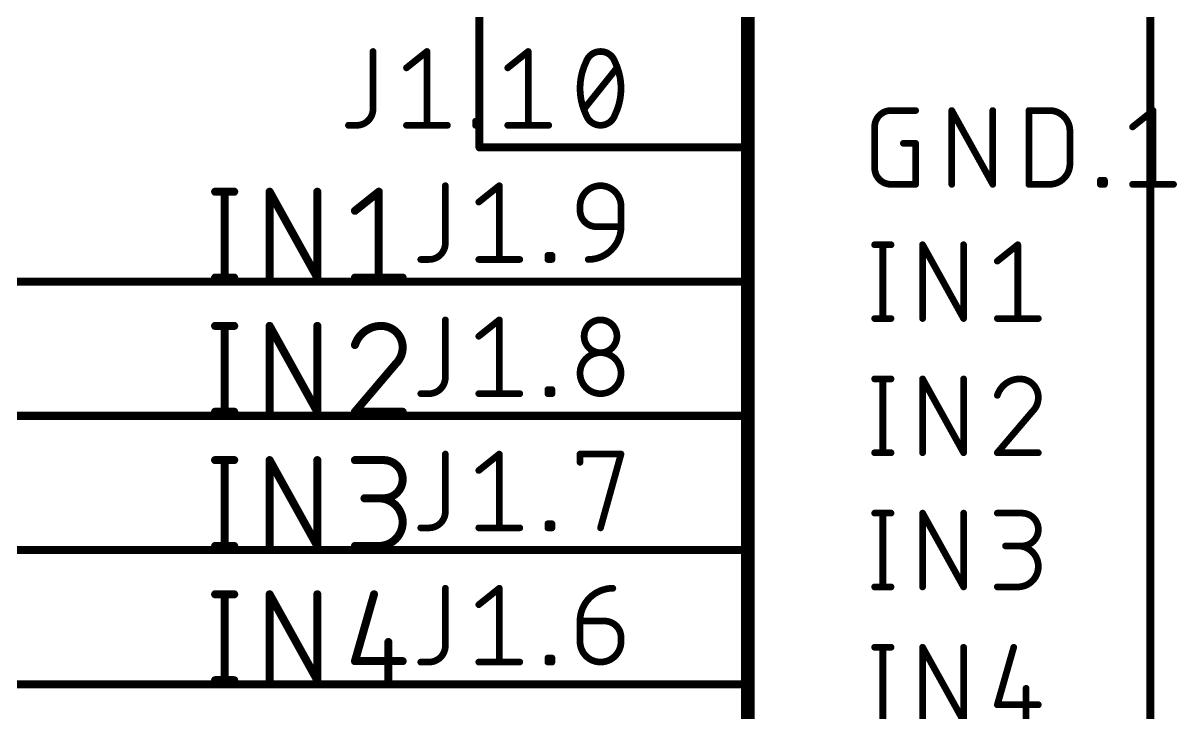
# Model space of a CAD drawing. Extents: x 0 to 389, y 0 to 264.
# Drawn here: x 338.07 to 359.91, y 173.45 to 186.5 of the extents above; entities that cross this region are included whole.
import ezdxf

# ---------------------------------------------------------------- set-up
doc = ezdxf.new("R2010")
doc.units = 0
for name, color, linetype in [('91', 122, 'CONTINUOUS'), ('94', 12, 'CONTINUOUS'), ('95', 251, 'CONTINUOUS')]:
    doc.layers.add(name, color=color, linetype=linetype)

msp = doc.modelspace()

# ---------------------------------------------------------------- linework, layer by layer
at = {"layer": '91', "const_width": 0.1524}
for points in [[(359.41, 161.29), (359.41, 223.52)], [(346.71, 184.15), (346.71, 219.71)], [(336.55, 181.61), (346.71, 181.61)], [(336.55, 179.07), (346.71, 179.07)], [(346.71, 176.53), (336.55, 176.53)], [(336.55, 173.99), (346.71, 173.99)]]:
    msp.add_lwpolyline(points, dxfattribs=at)
at = {"layer": '91', "const_width": 0.0762}
for points in [[(346.6719, 184.15, 1), (346.7481, 184.15)], [(346.71, 181.5719, 1), (346.71, 181.6481)], [(346.71, 179.0319, 1), (346.71, 179.1081)], [(346.71, 176.4919, 1), (346.71, 176.5681)], [(346.71, 173.9519, 1), (346.71, 174.0281)]]:
    msp.add_lwpolyline(points, format="xyb", dxfattribs=at)
at = {"layer": '94'}
for points, const_width in [([(351.79, 95.25), (351.79, 247.65)], 0.254), ([(346.71, 184.15), (351.79, 184.15)], 0.1524), ([(346.71, 181.61), (351.79, 181.61)], 0.1524), ([(346.71, 179.07), (351.79, 179.07)], 0.1524), ([(346.71, 176.53), (351.79, 176.53)], 0.1524), ([(346.71, 173.99), (351.79, 173.99)], 0.1524)]:
    msp.add_lwpolyline(points, dxfattribs=dict(at, const_width=const_width))
at = {"layer": '94', "const_width": 0.0762}
for points in [[(346.71, 184.1881, 1), (346.71, 184.1119)], [(351.79, 184.1119, 1), (351.79, 184.1881)], [(346.71, 181.6481, 1), (346.71, 181.5719)], [(351.79, 181.5719, 1), (351.79, 181.6481)], [(346.71, 179.1081, 1), (346.71, 179.0319)], [(351.79, 179.0319, 1), (351.79, 179.1081)], [(346.71, 176.5681, 1), (346.71, 176.4919)], [(351.79, 176.4919, 1), (351.79, 176.5681)], [(346.71, 174.0281, 1), (346.71, 173.9519)], [(351.79, 173.9519, 1), (351.79, 174.0281)]]:
    msp.add_lwpolyline(points, format="xyb", dxfattribs=at)
at = {"layer": '95'}
for points, const_width in [([(344.6956, 185.9661), (344.6956, 184.8795)], 0.127), ([(345.3283, 185.6557), (345.7164, 185.9661)], 0.127), ([(345.7164, 185.9661), (345.7164, 184.5691)], 0.127), ([(347.2447, 185.6557), (347.6328, 185.9661)], 0.127), ([(347.6328, 185.9661), (347.6328, 184.5691)], 0.127), ([(348.6912, 184.8795), (349.3121, 185.6557)], 0.127), ([(354.5007, 184.8485), (354.9664, 184.8485)], 0.127), ([(355.6504, 183.4515), (355.6504, 184.8485)], 0.127), ([(355.6504, 184.8485), (356.4265, 183.4515)], 0.127), ([(356.4265, 183.4515), (356.4265, 184.8485)], 0.127), ([(357.1105, 183.4515), (357.1105, 184.8485)], 0.127), ([(357.1105, 184.8485), (357.4986, 184.8485)], 0.127), ([(359.0725, 184.5381), (359.4606, 184.8485)], 0.127), ([(359.4606, 184.8485), (359.4606, 183.4515)], 0.127), ([(344.3851, 184.5691), (344.2299, 184.5691)], 0.127), ([(345.3283, 184.5691), (346.1045, 184.5691)], 0.127), ([(346.6358, 184.5691), (346.6358, 184.6467)], 0.127), ([(346.6358, 184.6467), (346.7134, 184.6467)], 0.127), ([(346.7134, 184.5691), (346.6358, 184.5691)], 0.127), ([(346.7134, 184.6467), (346.7134, 184.5691)], 0.127), ([(347.2447, 184.5691), (348.0208, 184.5691)], 0.127), ([(354.1903, 183.7619), (354.1903, 184.5381)], 0.127), ([(357.8866, 184.4604), (357.8866, 183.8396)], 0.127), ([(354.7336, 184.2276), (354.9664, 184.2276)], 0.127), ([(354.9664, 184.2276), (354.9664, 183.4515)], 0.127), ([(346.0644, 183.4261), (346.0644, 182.3395)], 0.127), ([(346.6972, 183.1157), (347.0853, 183.4261)], 0.127), ([(347.0853, 183.4261), (347.0853, 182.0291)], 0.127), ([(354.9664, 183.4515), (354.5007, 183.4515)], 0.127), ([(357.4986, 183.4515), (357.1105, 183.4515)], 0.127), ([(358.4636, 183.4515), (358.4636, 183.5291)], 0.127), ([(358.4636, 183.5291), (358.5412, 183.5291)], 0.127), ([(358.5412, 183.4515), (358.4636, 183.4515)], 0.127), ([(358.5412, 183.5291), (358.5412, 183.4515)], 0.127), ([(359.0725, 183.4515), (359.8487, 183.4515)], 0.127), ([(341.7062, 183.3118), (342.0674, 183.3118)], 0.1524), ([(341.8868, 183.3118), (341.8868, 181.6862)], 0.1524), ([(342.7379, 181.6862), (342.7379, 183.3118)], 0.1524), ([(342.7379, 183.3118), (343.641, 181.6862)], 0.1524), ([(343.641, 181.6862), (343.641, 183.3118)], 0.1524), ([(344.3531, 182.9506), (344.8047, 183.3118)], 0.1524), ([(344.8047, 183.3118), (344.8047, 181.6862)], 0.1524), ([(348.6136, 182.9604), (348.6136, 183.038)], 0.127), ([(349.3897, 183.038), (349.3897, 182.65)], 0.127), ([(349.3897, 182.65), (348.924, 182.65)], 0.127), ([(348.0046, 182.0291), (348.0046, 182.1067)], 0.127), ([(348.0046, 182.1067), (348.0823, 182.1067)], 0.127), ([(348.0823, 182.1067), (348.0823, 182.0291)], 0.127), ([(354.1903, 182.3085), (354.5007, 182.3085)], 0.127), ([(354.3455, 182.3085), (354.3455, 180.9115)], 0.127), ([(355.0982, 180.9115), (355.0982, 182.3085)], 0.127), ([(355.0982, 182.3085), (355.8743, 180.9115)], 0.127), ([(355.8743, 180.9115), (355.8743, 182.3085)], 0.127), ([(356.5127, 181.9981), (356.9007, 182.3085)], 0.127), ([(356.9007, 182.3085), (356.9007, 180.9115)], 0.127), ([(345.754, 182.0291), (345.5988, 182.0291)], 0.127), ([(346.6972, 182.0291), (347.4733, 182.0291)], 0.127), ([(348.0823, 182.0291), (348.0046, 182.0291)], 0.127), ([(341.7062, 181.6862), (342.0674, 181.6862)], 0.1524), ([(344.3531, 181.6862), (345.2562, 181.6862)], 0.1524), ([(341.7062, 180.7718), (342.0674, 180.7718)], 0.1524), ([(341.8868, 180.7718), (341.8868, 179.1462)], 0.1524), ([(342.7379, 179.1462), (342.7379, 180.7718)], 0.1524), ([(342.7379, 180.7718), (343.641, 179.1462)], 0.1524), ([(343.641, 179.1462), (343.641, 180.7718)], 0.1524), ([(346.0644, 180.8861), (346.0644, 179.7995)], 0.127), ([(346.6972, 180.5757), (347.0853, 180.8861)], 0.127), ([(347.0853, 180.8861), (347.0853, 179.4891)], 0.127), ([(354.1903, 180.9115), (354.5007, 180.9115)], 0.127), ([(356.5127, 180.9115), (357.2888, 180.9115)], 0.127), ([(345.1207, 180.0493), (344.3531, 179.1462)], 0.1524), ([(354.1903, 179.7685), (354.5007, 179.7685)], 0.127), ([(354.3455, 179.7685), (354.3455, 178.3715)], 0.127), ([(355.0982, 178.3715), (355.0982, 179.7685)], 0.127), ([(355.0982, 179.7685), (355.8743, 178.3715)], 0.127), ([(355.8743, 178.3715), (355.8743, 179.7685)], 0.127), ([(345.754, 179.4891), (345.5988, 179.4891)], 0.127), ([(346.6972, 179.4891), (347.4733, 179.4891)], 0.127), ([(348.0046, 179.4891), (348.0046, 179.5667)], 0.127), ([(348.0046, 179.5667), (348.0823, 179.5667)], 0.127), ([(348.0823, 179.4891), (348.0046, 179.4891)], 0.127), ([(348.0823, 179.5667), (348.0823, 179.4891)], 0.127), ([(341.7062, 179.1462), (342.0674, 179.1462)], 0.1524), ([(344.3531, 179.1462), (345.2562, 179.1462)], 0.1524), ([(357.1724, 179.1476), (356.5127, 178.3715)], 0.127), ([(341.7062, 178.2318), (342.0674, 178.2318)], 0.1524), ([(341.8868, 178.2318), (341.8868, 176.6062)], 0.1524), ([(342.7379, 176.6062), (342.7379, 178.2318)], 0.1524), ([(342.7379, 178.2318), (343.641, 176.6062)], 0.1524), ([(343.641, 176.6062), (343.641, 178.2318)], 0.1524), ([(344.3531, 178.2318), (344.895, 178.2318)], 0.1524), ([(346.0644, 178.3461), (346.0644, 177.2595)], 0.127), ([(346.6972, 178.0357), (347.0853, 178.3461)], 0.127), ([(347.0853, 178.3461), (347.0853, 176.9491)], 0.127), ([(348.6136, 178.1909), (348.6136, 178.3461)], 0.127), ([(348.6136, 178.3461), (349.3897, 178.3461)], 0.127), ([(349.3897, 178.3461), (349.0016, 176.9491)], 0.127), ([(354.1903, 178.3715), (354.5007, 178.3715)], 0.127), ([(356.5127, 178.3715), (357.2888, 178.3715)], 0.127), ([(344.895, 177.5093), (344.5337, 177.5093)], 0.1524), ([(354.1903, 177.2285), (354.5007, 177.2285)], 0.127), ([(354.3455, 177.2285), (354.3455, 175.8315)], 0.127), ([(355.0982, 175.8315), (355.0982, 177.2285)], 0.127), ([(355.0982, 177.2285), (355.8743, 175.8315)], 0.127), ([(355.8743, 175.8315), (355.8743, 177.2285)], 0.127), ([(356.5127, 177.2285), (356.9783, 177.2285)], 0.127), ([(345.754, 176.9491), (345.5988, 176.9491)], 0.127), ([(346.6972, 176.9491), (347.4733, 176.9491)], 0.127), ([(348.0046, 176.9491), (348.0046, 177.0267)], 0.127), ([(348.0046, 177.0267), (348.0823, 177.0267)], 0.127), ([(348.0823, 176.9491), (348.0046, 176.9491)], 0.127), ([(348.0823, 177.0267), (348.0823, 176.9491)], 0.127), ([(341.7062, 176.6062), (342.0674, 176.6062)], 0.1524), ([(344.3531, 176.6062), (344.8047, 176.6062)], 0.1524), ([(356.9783, 176.6076), (356.6679, 176.6076)], 0.127), ([(346.0644, 175.8061), (346.0644, 174.7195)], 0.127), ([(346.6972, 175.4957), (347.0853, 175.8061)], 0.127), ([(347.0853, 175.8061), (347.0853, 174.4091)], 0.127), ([(354.1903, 175.8315), (354.5007, 175.8315)], 0.127), ([(356.5127, 175.8315), (356.9007, 175.8315)], 0.127), ([(341.7062, 175.6918), (342.0674, 175.6918)], 0.1524), ([(341.8868, 175.6918), (341.8868, 174.0662)], 0.1524), ([(342.7379, 174.0662), (342.7379, 175.6918)], 0.1524), ([(342.7379, 175.6918), (343.641, 174.0662)], 0.1524), ([(343.641, 174.0662), (343.641, 175.6918)], 0.1524), ([(344.7143, 175.6918), (344.3531, 174.4274)], 0.1524), ([(348.6136, 175.1852), (349.0793, 175.1852)], 0.127), ([(348.6136, 174.7972), (348.6136, 175.1852)], 0.127), ([(344.9853, 174.7887), (344.9853, 174.0662)], 0.1524), ([(349.3897, 174.8748), (349.3897, 174.7972)], 0.127), ([(354.1903, 174.6885), (354.5007, 174.6885)], 0.127), ([(354.3455, 174.6885), (354.3455, 173.2915)], 0.127), ([(355.0982, 173.2915), (355.0982, 174.6885)], 0.127), ([(355.0982, 174.6885), (355.8743, 173.2915)], 0.127), ([(355.8743, 173.2915), (355.8743, 174.6885)], 0.127), ([(356.8231, 174.6885), (356.5127, 173.6019)], 0.127), ([(348.0046, 174.4091), (348.0046, 174.4867)], 0.127), ([(348.0046, 174.4867), (348.0823, 174.4867)], 0.127), ([(348.0823, 174.4867), (348.0823, 174.4091)], 0.127), ([(344.3531, 174.4274), (345.2562, 174.4274)], 0.1524), ([(345.754, 174.4091), (345.5988, 174.4091)], 0.127), ([(346.6972, 174.4091), (347.4733, 174.4091)], 0.127), ([(348.0823, 174.4091), (348.0046, 174.4091)], 0.127), ([(341.7062, 174.0662), (342.0674, 174.0662)], 0.1524), ([(357.0559, 173.9124), (357.0559, 173.2915)], 0.127), ([(356.5127, 173.6019), (357.2888, 173.6019)], 0.127)]:
    msp.add_lwpolyline(points, dxfattribs=dict(at, const_width=const_width))
for points, const_width in [([(344.7273, 185.9661, 1), (344.6638, 185.9661)], 0.0635), ([(345.7481, 185.9661, 1), (345.6846, 185.9661)], 0.0635), ([(345.7362, 185.9413, 1), (345.6966, 185.9909)], 0.0635), ([(347.6645, 185.9661, 1), (347.601, 185.9661)], 0.0635), ([(347.6526, 185.9413, 1), (347.613, 185.9909)], 0.0635), ([(349.0016, 185.9661, 0.3205), (348.73, 185.7721)], 0.127), ([(349.2733, 185.7721, 0.3205), (349.0016, 185.9661)], 0.127), ([(349.0016, 185.9978, 1), (349.0016, 185.9344)], 0.0635), ([(349.0016, 185.9344, 1), (349.0016, 185.9978)], 0.0635), ([(345.3085, 185.6804, 1), (345.3482, 185.6309)], 0.0635), ([(347.2249, 185.6804, 1), (347.2646, 185.6309)], 0.0635), ([(348.73, 185.7721, 0.1139), (348.6136, 185.2676)], 0.127), ([(348.7, 185.7824, 1), (348.76, 185.7618)], 0.0635), ([(348.7585, 185.7582, 1), (348.7015, 185.786)], 0.0635), ([(349.3018, 185.786, 1), (349.2447, 185.7582)], 0.0635), ([(349.3897, 185.2676, 0.1139), (349.2733, 185.7721)], 0.127), ([(349.2433, 185.7618, 1), (349.3033, 185.7824)], 0.0635), ([(349.3369, 185.6358, 1), (349.2873, 185.6755)], 0.0635), ([(348.6136, 185.2676, 0.1139), (348.73, 184.7631)], 0.127), ([(348.6453, 185.2676, 1), (348.5818, 185.2676)], 0.0635), ([(348.5818, 185.2676, 1), (348.6453, 185.2676)], 0.0635), ([(349.2733, 184.7631, 0.1139), (349.3897, 185.2676)], 0.127), ([(349.4214, 185.2676, 1), (349.358, 185.2676)], 0.0635), ([(349.358, 185.2676, 1), (349.4214, 185.2676)], 0.0635), ([(344.3851, 184.5691, 0.4142), (344.6956, 184.8795)], 0.127), ([(344.7273, 184.8795, 1), (344.6638, 184.8795)], 0.0635), ([(344.6638, 184.8795, 1), (344.7273, 184.8795)], 0.0635), ([(348.6664, 184.8994, 1), (348.716, 184.8597)], 0.0635), ([(348.73, 184.7631, 0.3205), (349.0016, 184.5691)], 0.127), ([(348.76, 184.7734, 1), (348.7, 184.7528)], 0.0635), ([(348.7015, 184.7492, 1), (348.7585, 184.777)], 0.0635), ([(349.0016, 184.5691, 0.3205), (349.2733, 184.7631)], 0.127), ([(349.2447, 184.777, 1), (349.3018, 184.7492)], 0.0635), ([(349.3033, 184.7528, 1), (349.2433, 184.7734)], 0.0635), ([(354.5007, 184.8485, 0.4142), (354.1903, 184.5381)], 0.127), ([(354.5007, 184.8802, 1), (354.5007, 184.8168)], 0.0635), ([(354.5007, 184.8168, 1), (354.5007, 184.8802)], 0.0635), ([(354.9664, 184.8168, 1), (354.9664, 184.8802)], 0.0635), ([(355.6822, 184.8485, 1), (355.6187, 184.8485)], 0.0635), ([(355.6782, 184.8639, 1), (355.6227, 184.8331)], 0.0635), ([(356.4583, 184.8485, 1), (356.3948, 184.8485)], 0.0635), ([(357.1423, 184.8485, 1), (357.0788, 184.8485)], 0.0635), ([(357.1105, 184.8802, 1), (357.1105, 184.8168)], 0.0635), ([(357.8866, 184.4604, 0.4142), (357.4986, 184.8485)], 0.127), ([(357.4986, 184.8802, 1), (357.4986, 184.8168)], 0.0635), ([(357.4986, 184.8168, 1), (357.4986, 184.8802)], 0.0635), ([(359.4923, 184.8485, 1), (359.4288, 184.8485)], 0.0635), ([(359.4804, 184.8237, 1), (359.4408, 184.8733)], 0.0635), ([(344.2299, 184.6009, 1), (344.2299, 184.5374)], 0.0635), ([(344.3851, 184.6009, 1), (344.3851, 184.5374)], 0.0635), ([(344.3851, 184.5374, 1), (344.3851, 184.6009)], 0.0635), ([(345.3283, 184.6009, 1), (345.3283, 184.5374)], 0.0635), ([(345.6846, 184.5691, 1), (345.7481, 184.5691)], 0.0635), ([(346.1045, 184.5374, 1), (346.1045, 184.6009)], 0.0635), ([(346.6675, 184.6467, 1), (346.604, 184.6467)], 0.0635), ([(346.6358, 184.6785, 1), (346.6358, 184.615)], 0.0635), ([(346.6358, 184.6009, 1), (346.6358, 184.5374)], 0.0635), ([(346.604, 184.5691, 1), (346.6675, 184.5691)], 0.0635), ([(346.7452, 184.6467, 1), (346.6817, 184.6467)], 0.0635), ([(346.6817, 184.5691, 1), (346.7452, 184.5691)], 0.0635), ([(346.7134, 184.615, 1), (346.7134, 184.6785)], 0.0635), ([(346.7134, 184.5374, 1), (346.7134, 184.6009)], 0.0635), ([(347.2447, 184.6009, 1), (347.2447, 184.5374)], 0.0635), ([(347.601, 184.5691, 1), (347.6645, 184.5691)], 0.0635), ([(348.0208, 184.5374, 1), (348.0208, 184.6009)], 0.0635), ([(349.0016, 184.6008, 1), (349.0016, 184.5374)], 0.0635), ([(349.0016, 184.5374, 1), (349.0016, 184.6008)], 0.0635), ([(354.2221, 184.5381, 1), (354.1586, 184.5381)], 0.0635), ([(354.1586, 184.5381, 1), (354.2221, 184.5381)], 0.0635), ([(359.0527, 184.5628, 1), (359.0924, 184.5133)], 0.0635), ([(357.9184, 184.4604, 1), (357.8549, 184.4604)], 0.0635), ([(357.8549, 184.4604, 1), (357.9184, 184.4604)], 0.0635), ([(354.7336, 184.2594, 1), (354.7336, 184.1959)], 0.0635), ([(354.9982, 184.2276, 1), (354.9347, 184.2276)], 0.0635), ([(354.9664, 184.1959, 1), (354.9664, 184.2594)], 0.0635), ([(357.4986, 183.4515, 0.4142), (357.8866, 183.8396)], 0.127), ([(357.9184, 183.8396, 1), (357.8549, 183.8396)], 0.0635), ([(354.1903, 183.7619, 0.4142), (354.5007, 183.4515)], 0.127), ([(354.2221, 183.7619, 1), (354.1586, 183.7619)], 0.0635), ([(354.1586, 183.7619, 1), (354.2221, 183.7619)], 0.0635), ([(357.8549, 183.8396, 1), (357.9184, 183.8396)], 0.0635), ([(346.0962, 183.4261, 1), (346.0327, 183.4261)], 0.0635), ([(347.117, 183.4261, 1), (347.0535, 183.4261)], 0.0635), ([(347.1051, 183.4013, 1), (347.0654, 183.4509)], 0.0635), ([(349.3897, 183.038, 1), (348.6136, 183.038)], 0.127), ([(354.5007, 183.4832, 1), (354.5007, 183.4198)], 0.0635), ([(354.5007, 183.4198, 1), (354.5007, 183.4832)], 0.0635), ([(354.9347, 183.4515, 1), (354.9982, 183.4515)], 0.0635), ([(354.9664, 183.4198, 1), (354.9664, 183.4832)], 0.0635), ([(355.6187, 183.4515, 1), (355.6822, 183.4515)], 0.0635), ([(356.3948, 183.4515, 1), (356.4583, 183.4515)], 0.0635), ([(356.3988, 183.4361, 1), (356.4543, 183.4669)], 0.0635), ([(357.1105, 183.4832, 1), (357.1105, 183.4198)], 0.0635), ([(357.0788, 183.4515, 1), (357.1423, 183.4515)], 0.0635), ([(357.4986, 183.4832, 1), (357.4986, 183.4198)], 0.0635), ([(357.4986, 183.4198, 1), (357.4986, 183.4832)], 0.0635), ([(358.4953, 183.5291, 1), (358.4318, 183.5291)], 0.0635), ([(358.4636, 183.5609, 1), (358.4636, 183.4974)], 0.0635), ([(358.4636, 183.4832, 1), (358.4636, 183.4198)], 0.0635), ([(358.4318, 183.4515, 1), (358.4953, 183.4515)], 0.0635), ([(358.573, 183.5291, 1), (358.5095, 183.5291)], 0.0635), ([(358.5095, 183.4515, 1), (358.573, 183.4515)], 0.0635), ([(358.5412, 183.4974, 1), (358.5412, 183.5609)], 0.0635), ([(358.5412, 183.4198, 1), (358.5412, 183.4832)], 0.0635), ([(359.0725, 183.4832, 1), (359.0725, 183.4198)], 0.0635), ([(359.4288, 183.4515, 1), (359.4923, 183.4515)], 0.0635), ([(359.8487, 183.4198, 1), (359.8487, 183.4832)], 0.0635), ([(341.7062, 183.3499, 1), (341.7062, 183.2737)], 0.0762), ([(341.9249, 183.3118, 1), (341.8487, 183.3118)], 0.0762), ([(342.0674, 183.2737, 1), (342.0674, 183.3499)], 0.0762), ([(342.776, 183.3118, 1), (342.6998, 183.3118)], 0.0762), ([(342.7712, 183.3303, 1), (342.7046, 183.2933)], 0.0762), ([(343.6791, 183.3118, 1), (343.6029, 183.3118)], 0.0762), ([(344.8428, 183.3118, 1), (344.7666, 183.3118)], 0.0762), ([(344.8285, 183.282, 1), (344.7808, 183.3416)], 0.0762), ([(346.6774, 183.1404, 1), (346.717, 183.0909)], 0.0635), ([(348.6453, 183.038, 1), (348.5818, 183.038)], 0.0635), ([(348.5818, 183.038, 1), (348.6453, 183.038)], 0.0635), ([(349.3579, 183.038, 1), (349.4214, 183.038)], 0.0635), ([(349.4214, 183.038, 1), (349.358, 183.038)], 0.0635), ([(344.3293, 182.9803, 1), (344.3769, 182.9208)], 0.0762), ([(348.6136, 182.9604, 0.4142), (348.924, 182.65)], 0.127), ([(348.6453, 182.9604, 1), (348.5818, 182.9604)], 0.0635), ([(348.5818, 182.9604, 1), (348.6453, 182.9604)], 0.0635), ([(348.7688, 182.0291, 0.4142), (349.3897, 182.65)], 0.127), ([(348.924, 182.6817, 1), (348.924, 182.6182)], 0.0635), ([(348.924, 182.6182, 1), (348.924, 182.6817)], 0.0635), ([(349.4214, 182.65, 1), (349.358, 182.65)], 0.0635), ([(349.358, 182.65, 1), (349.4214, 182.65)], 0.0635), ([(349.3897, 182.6182, 1), (349.3897, 182.6817)], 0.0635), ([(345.754, 182.0291, 0.4142), (346.0644, 182.3395)], 0.127), ([(346.0962, 182.3395, 1), (346.0327, 182.3395)], 0.0635), ([(346.0327, 182.3395, 1), (346.0962, 182.3395)], 0.0635), ([(348.0364, 182.1067, 1), (347.9729, 182.1067)], 0.0635), ([(348.0046, 182.1385, 1), (348.0046, 182.075)], 0.0635), ([(348.114, 182.1067, 1), (348.0505, 182.1067)], 0.0635), ([(348.0823, 182.075, 1), (348.0823, 182.1385)], 0.0635), ([(354.1903, 182.3402, 1), (354.1903, 182.2768)], 0.0635), ([(354.3773, 182.3085, 1), (354.3138, 182.3085)], 0.0635), ([(354.5007, 182.2768, 1), (354.5007, 182.3402)], 0.0635), ([(355.1299, 182.3085, 1), (355.0664, 182.3085)], 0.0635), ([(355.1259, 182.3239, 1), (355.0704, 182.2931)], 0.0635), ([(355.906, 182.3085, 1), (355.8425, 182.3085)], 0.0635), ([(356.9325, 182.3085, 1), (356.869, 182.3085)], 0.0635), ([(356.9205, 182.2837, 1), (356.8809, 182.3333)], 0.0635), ([(345.5988, 182.0608, 1), (345.5988, 181.9974)], 0.0635), ([(345.754, 182.0608, 1), (345.754, 181.9974)], 0.0635), ([(345.754, 181.9974, 1), (345.754, 182.0608)], 0.0635), ([(346.6972, 182.0608, 1), (346.6972, 181.9974)], 0.0635), ([(347.0535, 182.0291, 1), (347.117, 182.0291)], 0.0635), ([(347.4733, 181.9974, 1), (347.4733, 182.0608)], 0.0635), ([(348.0046, 182.0608, 1), (348.0046, 181.9974)], 0.0635), ([(347.9729, 182.0291, 1), (348.0364, 182.0291)], 0.0635), ([(348.0505, 182.0291, 1), (348.114, 182.0291)], 0.0635), ([(348.0823, 181.9974, 1), (348.0823, 182.0608)], 0.0635), ([(348.7688, 182.0608, 1), (348.7688, 181.9974)], 0.0635), ([(356.4928, 182.0228, 1), (356.5325, 181.9733)], 0.0635), ([(341.7062, 181.7243, 1), (341.7062, 181.6481)], 0.0762), ([(341.8487, 181.6862, 1), (341.9249, 181.6862)], 0.0762), ([(342.0674, 181.6481, 1), (342.0674, 181.7243)], 0.0762), ([(342.6998, 181.6862, 1), (342.776, 181.6862)], 0.0762), ([(343.6029, 181.6862, 1), (343.6791, 181.6862)], 0.0762), ([(343.6077, 181.6677, 1), (343.6743, 181.7047)], 0.0762), ([(344.3531, 181.7243, 1), (344.3531, 181.6481)], 0.0762), ([(344.7666, 181.6862, 1), (344.8428, 181.6862)], 0.0762), ([(345.2562, 181.6481, 1), (345.2562, 181.7243)], 0.0762), ([(341.7062, 180.8099, 1), (341.7062, 180.7337)], 0.0762), ([(341.9249, 180.7718, 1), (341.8487, 180.7718)], 0.0762), ([(342.0674, 180.7337, 1), (342.0674, 180.8099)], 0.0762), ([(342.776, 180.7718, 1), (342.6998, 180.7718)], 0.0762), ([(342.7712, 180.7903, 1), (342.7046, 180.7533)], 0.0762), ([(343.6791, 180.7718, 1), (343.6029, 180.7718)], 0.0762), ([(344.8498, 180.7718, 0.3252), (344.3531, 180.4106)], 0.1524), ([(345.2562, 180.3654, 0.4142), (344.8498, 180.7718)], 0.1524), ([(344.8498, 180.8099, 1), (344.8498, 180.7337)], 0.0762), ([(344.8498, 180.7337, 1), (344.8498, 180.8099)], 0.0762), ([(346.0962, 180.8861, 1), (346.0327, 180.8861)], 0.0635), ([(347.117, 180.8861, 1), (347.0535, 180.8861)], 0.0635), ([(347.1051, 180.8613, 1), (347.0654, 180.9109)], 0.0635), ([(349.3121, 180.5757, 1), (348.6912, 180.5757)], 0.127), ([(354.1903, 180.9433, 1), (354.1903, 180.8798)], 0.0635), ([(354.3138, 180.9115, 1), (354.3773, 180.9115)], 0.0635), ([(354.5007, 180.8798, 1), (354.5007, 180.9433)], 0.0635), ([(355.0664, 180.9115, 1), (355.1299, 180.9115)], 0.0635), ([(355.8425, 180.9115, 1), (355.906, 180.9115)], 0.0635), ([(355.8465, 180.8961, 1), (355.902, 180.9269)], 0.0635), ([(356.5127, 180.9433, 1), (356.5127, 180.8798)], 0.0635), ([(356.869, 180.9115, 1), (356.9325, 180.9115)], 0.0635), ([(357.2888, 180.8798, 1), (357.2888, 180.9433)], 0.0635), ([(346.6774, 180.6004, 1), (346.717, 180.5509)], 0.0635), ([(348.6912, 180.5757, 1), (349.3121, 180.5757)], 0.127), ([(348.7229, 180.5757, 1), (348.6594, 180.5757)], 0.0635), ([(349.3438, 180.5757, 1), (349.2803, 180.5757)], 0.0635), ([(344.3168, 180.4223, 1), (344.3893, 180.3988)], 0.0762), ([(345.1207, 180.0493, 0.2053), (345.2562, 180.3654)], 0.1524), ([(345.2943, 180.3654, 1), (345.2181, 180.3654)], 0.0762), ([(348.6595, 180.5757, 1), (348.723, 180.5757)], 0.0635), ([(349.2803, 180.5757, 1), (349.3438, 180.5757)], 0.0635), ([(345.2181, 180.3654, 1), (345.2943, 180.3654)], 0.0762), ([(349.3897, 179.8772, 1), (348.6136, 179.8772)], 0.127), ([(345.0945, 180.0769, 1), (345.147, 180.0217)], 0.0762), ([(345.1498, 180.0246, 1), (345.0917, 180.074)], 0.0762), ([(345.754, 179.4891, 0.4142), (346.0644, 179.7995)], 0.127), ([(346.0962, 179.7995, 1), (346.0327, 179.7995)], 0.0635), ([(346.0327, 179.7995, 1), (346.0962, 179.7995)], 0.0635), ([(348.6136, 179.8772, 1), (349.3897, 179.8772)], 0.127), ([(348.6453, 179.8772, 1), (348.5818, 179.8772)], 0.0635), ([(348.5818, 179.8772, 1), (348.6453, 179.8772)], 0.0635), ([(349.3579, 179.8772, 1), (349.4214, 179.8772)], 0.0635), ([(349.4214, 179.8772, 1), (349.358, 179.8772)], 0.0635), ([(354.1903, 179.8003, 1), (354.1903, 179.7368)], 0.0635), ([(354.3773, 179.7685, 1), (354.3138, 179.7685)], 0.0635), ([(354.5007, 179.7368, 1), (354.5007, 179.8003)], 0.0635), ([(355.1299, 179.7685, 1), (355.0664, 179.7685)], 0.0635), ([(355.1259, 179.7839, 1), (355.0704, 179.7531)], 0.0635), ([(355.906, 179.7685, 1), (355.8425, 179.7685)], 0.0635), ([(356.9395, 179.7685, 0.3252), (356.5127, 179.4581)], 0.127), ([(357.2888, 179.4193, 0.4142), (356.9395, 179.7685)], 0.127), ([(356.9395, 179.8003, 1), (356.9395, 179.7368)], 0.0635), ([(356.9395, 179.7368, 1), (356.9395, 179.8002)], 0.0635), ([(345.5988, 179.5208, 1), (345.5988, 179.4574)], 0.0635), ([(345.754, 179.5208, 1), (345.754, 179.4574)], 0.0635), ([(345.754, 179.4574, 1), (345.754, 179.5208)], 0.0635), ([(346.6972, 179.5208, 1), (346.6972, 179.4574)], 0.0635), ([(347.4733, 179.4574, 1), (347.4733, 179.5208)], 0.0635), ([(348.0364, 179.5667, 1), (347.9729, 179.5667)], 0.0635), ([(348.0046, 179.5985, 1), (348.0046, 179.535)], 0.0635), ([(348.0046, 179.5208, 1), (348.0046, 179.4574)], 0.0635), ([(348.114, 179.5667, 1), (348.0505, 179.5667)], 0.0635), ([(348.0823, 179.535, 1), (348.0823, 179.5985)], 0.0635), ([(348.0823, 179.4574, 1), (348.0823, 179.5208)], 0.0635), ([(347.0535, 179.4891, 1), (347.117, 179.4891)], 0.0635), ([(347.9729, 179.4891, 1), (348.0364, 179.4891)], 0.0635), ([(348.0505, 179.4891, 1), (348.114, 179.4891)], 0.0635), ([(356.4825, 179.4678, 1), (356.5429, 179.4483)], 0.0635), ([(357.1724, 179.1476, 0.2053), (357.2888, 179.4193)], 0.127), ([(357.3205, 179.4192, 1), (357.257, 179.4193)], 0.0635), ([(357.257, 179.4193, 1), (357.3205, 179.4193)], 0.0635), ([(341.7062, 179.1843, 1), (341.7062, 179.1081)], 0.0762), ([(341.8487, 179.1462, 1), (341.9249, 179.1462)], 0.0762), ([(342.0674, 179.1081, 1), (342.0674, 179.1843)], 0.0762), ([(342.6998, 179.1462, 1), (342.776, 179.1462)], 0.0762), ([(343.6029, 179.1462, 1), (343.6791, 179.1462)], 0.0762), ([(343.6077, 179.1277, 1), (343.6743, 179.1647)], 0.0762), ([(344.3531, 179.1843, 1), (344.3531, 179.1081)], 0.0762), ([(344.3241, 179.1709, 1), (344.3821, 179.1215)], 0.0762), ([(345.2562, 179.1081, 1), (345.2562, 179.1843)], 0.0762), ([(357.1505, 179.1706, 1), (357.1943, 179.1246)], 0.0635), ([(357.1965, 179.127, 1), (357.1482, 179.1682)], 0.0635), ([(341.7062, 178.2699, 1), (341.7062, 178.1937)], 0.0762), ([(341.9249, 178.2318, 1), (341.8487, 178.2318)], 0.0762), ([(342.0674, 178.1937, 1), (342.0674, 178.2699)], 0.0762), ([(342.776, 178.2318, 1), (342.6998, 178.2318)], 0.0762), ([(342.7712, 178.2503, 1), (342.7046, 178.2133)], 0.0762), ([(343.6791, 178.2318, 1), (343.6029, 178.2318)], 0.0762), ([(344.3531, 178.2699, 1), (344.3531, 178.1937)], 0.0762), ([(344.895, 177.5093, 1), (344.895, 178.2318)], 0.1524), ([(344.895, 178.2699, 1), (344.895, 178.1937)], 0.0762), ([(344.895, 178.1937, 1), (344.895, 178.2699)], 0.0762), ([(346.0962, 178.3461, 1), (346.0327, 178.3461)], 0.0635), ([(347.117, 178.3461, 1), (347.0535, 178.3461)], 0.0635), ([(347.1051, 178.3213, 1), (347.0654, 178.3709)], 0.0635), ([(348.6453, 178.3461, 1), (348.5818, 178.3461)], 0.0635), ([(348.6136, 178.3778, 1), (348.6136, 178.3144)], 0.0635), ([(349.4203, 178.3376, 1), (349.3591, 178.3546)], 0.0635), ([(349.3897, 178.3144, 1), (349.3897, 178.3778)], 0.0635), ([(354.1903, 178.4032, 1), (354.1903, 178.3398)], 0.0635), ([(354.3138, 178.3715, 1), (354.3773, 178.3715)], 0.0635), ([(354.5007, 178.3398, 1), (354.5007, 178.4032)], 0.0635), ([(355.0664, 178.3715, 1), (355.1299, 178.3715)], 0.0635), ([(355.8425, 178.3715, 1), (355.906, 178.3715)], 0.0635), ([(355.8465, 178.3561, 1), (355.902, 178.3869)], 0.0635), ([(356.4885, 178.3921, 1), (356.5369, 178.3509)], 0.0635), ([(356.5127, 178.4032, 1), (356.5127, 178.3398)], 0.0635), ([(357.2888, 178.3398, 1), (357.2888, 178.4032)], 0.0635), ([(346.6774, 178.0604, 1), (346.717, 178.0109)], 0.0635), ([(348.5818, 178.1909, 1), (348.6453, 178.1909)], 0.0635), ([(344.5337, 177.5474, 1), (344.5337, 177.4712)], 0.0762), ([(344.8047, 176.6062, 1), (344.8047, 177.5093)], 0.1524), ([(344.8047, 177.5474, 1), (344.8047, 177.4712)], 0.0762), ([(344.895, 177.5474, 1), (344.895, 177.4712)], 0.0762), ([(344.895, 177.4712, 1), (344.895, 177.5474)], 0.0762), ([(345.754, 176.9491, 0.4142), (346.0644, 177.2595)], 0.127), ([(346.0962, 177.2595, 1), (346.0327, 177.2595)], 0.0635), ([(346.0327, 177.2595, 1), (346.0962, 177.2595)], 0.0635), ([(354.1903, 177.2602, 1), (354.1903, 177.1968)], 0.0635), ([(354.3773, 177.2285, 1), (354.3138, 177.2285)], 0.0635), ([(354.5007, 177.1968, 1), (354.5007, 177.2602)], 0.0635), ([(355.1299, 177.2285, 1), (355.0664, 177.2285)], 0.0635), ([(355.1259, 177.2439, 1), (355.0704, 177.2131)], 0.0635), ([(355.906, 177.2285, 1), (355.8425, 177.2285)], 0.0635), ([(356.5127, 177.2602, 1), (356.5127, 177.1968)], 0.0635), ([(356.9783, 176.6076, 1), (356.9783, 177.2285)], 0.127), ([(356.9783, 177.2602, 1), (356.9783, 177.1968)], 0.0635), ([(356.9783, 177.1968, 1), (356.9783, 177.2602)], 0.0635), ([(345.5988, 176.9809, 1), (345.5988, 176.9174)], 0.0635), ([(345.754, 176.9809, 1), (345.754, 176.9174)], 0.0635), ([(345.754, 176.9174, 1), (345.754, 176.9809)], 0.0635), ([(346.6972, 176.9809, 1), (346.6972, 176.9174)], 0.0635), ([(347.0535, 176.9491, 1), (347.117, 176.9491)], 0.0635), ([(347.4733, 176.9174, 1), (347.4733, 176.9809)], 0.0635), ([(348.0364, 177.0267, 1), (347.9729, 177.0267)], 0.0635), ([(348.0046, 177.0585, 1), (348.0046, 176.995)], 0.0635), ([(348.0046, 176.9809, 1), (348.0046, 176.9174)], 0.0635), ([(347.9729, 176.9491, 1), (348.0364, 176.9491)], 0.0635), ([(348.114, 177.0267, 1), (348.0505, 177.0267)], 0.0635), ([(348.0505, 176.9491, 1), (348.114, 176.9491)], 0.0635), ([(348.0823, 176.995, 1), (348.0823, 177.0585)], 0.0635), ([(348.0823, 176.9174, 1), (348.0823, 176.9809)], 0.0635), ([(348.9711, 176.9576, 1), (349.0322, 176.9406)], 0.0635), ([(341.7062, 176.6443, 1), (341.7062, 176.5681)], 0.0762), ([(341.8487, 176.6062, 1), (341.9249, 176.6062)], 0.0762), ([(342.0674, 176.5681, 1), (342.0674, 176.6443)], 0.0762), ([(342.6998, 176.6062, 1), (342.776, 176.6062)], 0.0762), ([(343.6029, 176.6062, 1), (343.6791, 176.6062)], 0.0762), ([(343.6077, 176.5877, 1), (343.6743, 176.6247)], 0.0762), ([(344.3531, 176.6443, 1), (344.3531, 176.5681)], 0.0762), ([(344.8047, 176.6443, 1), (344.8047, 176.5681)], 0.0762), ([(344.8047, 176.5681, 1), (344.8047, 176.6443)], 0.0762), ([(356.6679, 176.6394, 1), (356.6679, 176.5759)], 0.0635), ([(356.9007, 175.8315, 1), (356.9007, 176.6076)], 0.127), ([(356.9007, 176.6394, 1), (356.9007, 176.5759)], 0.0635), ([(356.9783, 176.6394, 1), (356.9783, 176.5759)], 0.0635), ([(356.9783, 176.5759, 1), (356.9783, 176.6394)], 0.0635), ([(346.0962, 175.8061, 1), (346.0327, 175.8061)], 0.0635), ([(347.117, 175.8061, 1), (347.0535, 175.8061)], 0.0635), ([(347.1051, 175.7813, 1), (347.0654, 175.8309)], 0.0635), ([(349.2345, 175.8061, 0.4142), (348.6136, 175.1852)], 0.127), ([(349.2345, 175.7744, 1), (349.2345, 175.8378)], 0.0635), ([(354.1903, 175.8632, 1), (354.1903, 175.7998)], 0.0635), ([(354.3138, 175.8315, 1), (354.3773, 175.8315)], 0.0635), ([(354.5007, 175.7998, 1), (354.5007, 175.8632)], 0.0635), ([(355.0664, 175.8315, 1), (355.1299, 175.8315)], 0.0635), ([(355.8425, 175.8315, 1), (355.906, 175.8315)], 0.0635), ([(355.8465, 175.8161, 1), (355.902, 175.8469)], 0.0635), ([(356.5127, 175.8632, 1), (356.5127, 175.7998)], 0.0635), ([(356.9007, 175.8632, 1), (356.9007, 175.7998)], 0.0635), ([(356.9007, 175.7998, 1), (356.9007, 175.8632)], 0.0635), ([(341.7062, 175.7299, 1), (341.7062, 175.6537)], 0.0762), ([(341.9249, 175.6918, 1), (341.8487, 175.6918)], 0.0762), ([(342.0674, 175.6537, 1), (342.0674, 175.7299)], 0.0762), ([(342.776, 175.6918, 1), (342.6998, 175.6918)], 0.0762), ([(342.7712, 175.7103, 1), (342.7046, 175.6733)], 0.0762), ([(343.6791, 175.6918, 1), (343.6029, 175.6918)], 0.0762), ([(344.751, 175.6813, 1), (344.6777, 175.7023)], 0.0762), ([(346.6774, 175.5204, 1), (346.717, 175.4709)], 0.0635), ([(348.6136, 175.217, 1), (348.6136, 175.1535)], 0.0635), ([(348.6453, 175.1852, 1), (348.5818, 175.1852)], 0.0635), ([(348.5818, 175.1852, 1), (348.6453, 175.1852)], 0.0635), ([(349.3897, 174.8748, 0.4142), (349.0793, 175.1852)], 0.127), ([(349.0793, 175.217, 1), (349.0793, 175.1535)], 0.0635), ([(349.0793, 175.1535, 1), (349.0793, 175.217)], 0.0635), ([(345.0234, 174.7887, 1), (344.9472, 174.7887)], 0.0762), ([(345.754, 174.4091, 0.4142), (346.0644, 174.7195)], 0.127), ([(346.0962, 174.7195, 1), (346.0327, 174.7195)], 0.0635), ([(346.0327, 174.7195, 1), (346.0962, 174.7195)], 0.0635), ([(348.6136, 174.7972, 1), (349.3897, 174.7972)], 0.127), ([(348.6453, 174.7972, 1), (348.5818, 174.7972)], 0.0635), ([(348.5818, 174.7972, 1), (348.6453, 174.7972)], 0.0635), ([(349.4214, 174.8748, 1), (349.358, 174.8748)], 0.0635), ([(349.358, 174.8748, 1), (349.4214, 174.8748)], 0.0635), ([(349.4214, 174.7972, 1), (349.358, 174.7972)], 0.0635), ([(349.358, 174.7972, 1), (349.4214, 174.7972)], 0.0635), ([(354.1903, 174.7202, 1), (354.1903, 174.6568)], 0.0635), ([(354.3773, 174.6885, 1), (354.3138, 174.6885)], 0.0635), ([(354.5007, 174.6568, 1), (354.5007, 174.7202)], 0.0635), ([(355.1299, 174.6885, 1), (355.0664, 174.6885)], 0.0635), ([(355.1259, 174.7039, 1), (355.0704, 174.6731)], 0.0635), ([(355.906, 174.6885, 1), (355.8425, 174.6885)], 0.0635), ([(356.8536, 174.6798, 1), (356.7926, 174.6972)], 0.0635), ([(348.0364, 174.4867, 1), (347.9729, 174.4867)], 0.0635), ([(348.0046, 174.5185, 1), (348.0046, 174.455)], 0.0635), ([(348.114, 174.4867, 1), (348.0505, 174.4867)], 0.0635), ([(348.0823, 174.455, 1), (348.0823, 174.5185)], 0.0635), ([(344.3531, 174.4655, 1), (344.3531, 174.3893)], 0.0762), ([(344.3165, 174.4379, 1), (344.3897, 174.417)], 0.0762), ([(345.2562, 174.3893, 1), (345.2562, 174.4655)], 0.0762), ([(345.5988, 174.4408, 1), (345.5988, 174.3774)], 0.0635), ([(345.754, 174.4408, 1), (345.754, 174.3774)], 0.0635), ([(345.754, 174.3774, 1), (345.754, 174.4408)], 0.0635), ([(346.6972, 174.4408, 1), (346.6972, 174.3774)], 0.0635), ([(347.0535, 174.4091, 1), (347.117, 174.4091)], 0.0635), ([(347.4733, 174.3774, 1), (347.4733, 174.4408)], 0.0635), ([(348.0046, 174.4408, 1), (348.0046, 174.3774)], 0.0635), ([(347.9729, 174.4091, 1), (348.0364, 174.4091)], 0.0635), ([(348.0505, 174.4091, 1), (348.114, 174.4091)], 0.0635), ([(348.0823, 174.3774, 1), (348.0823, 174.4408)], 0.0635), ([(341.7062, 174.1043, 1), (341.7062, 174.0281)], 0.0762), ([(341.8487, 174.0662, 1), (341.9249, 174.0662)], 0.0762), ([(342.0674, 174.0281, 1), (342.0674, 174.1043)], 0.0762), ([(342.6998, 174.0662, 1), (342.776, 174.0662)], 0.0762), ([(343.6029, 174.0662, 1), (343.6791, 174.0662)], 0.0762), ([(343.6077, 174.0477, 1), (343.6743, 174.0847)], 0.0762), ([(344.9472, 174.0662, 1), (345.0234, 174.0662)], 0.0762), ([(357.0877, 173.9124, 1), (357.0242, 173.9124)], 0.0635), ([(356.4821, 173.6107, 1), (356.5432, 173.5932)], 0.0635), ([(356.5127, 173.6337, 1), (356.5127, 173.5702)], 0.0635), ([(357.2888, 173.5702, 1), (357.2888, 173.6337)], 0.0635)]:
    msp.add_lwpolyline(points, format="xyb", dxfattribs=dict(at, const_width=const_width))

doc.saveas('drawing.dxf')
